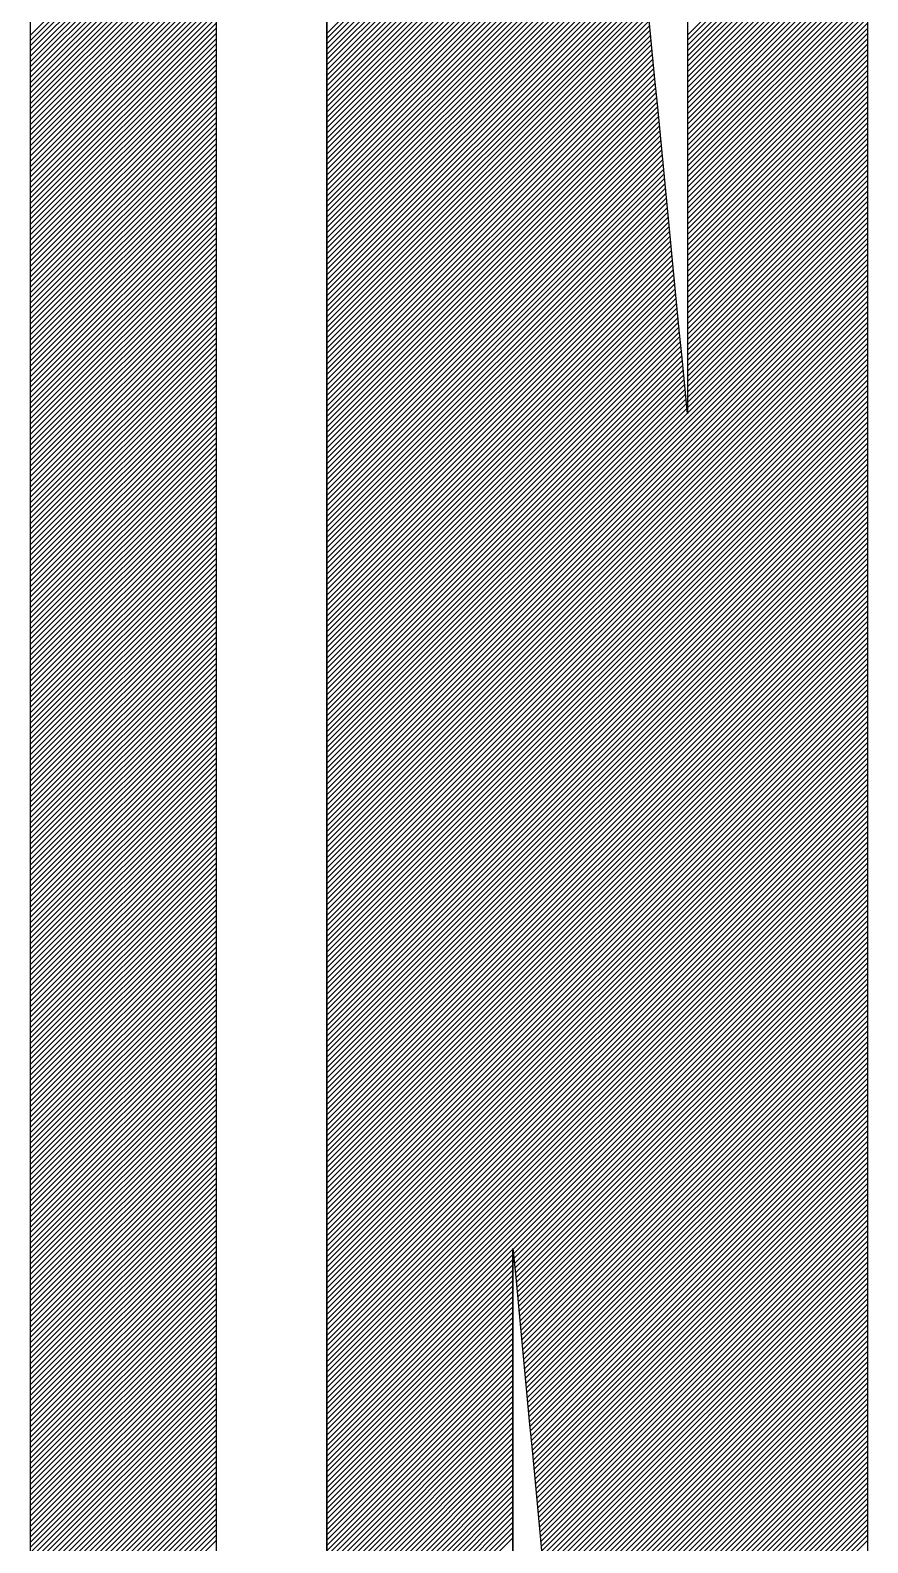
# Model space of a CAD drawing. Header units: inches. Extents: x 985 to 11353, y 526 to 2181.
# Drawn here: x 5990.74 to 5994.97, y 1164.18 to 1171.81 of the extents above; entities that cross this region are included whole.
import ezdxf

# ---------------------------------------------------------------- set-up
doc = ezdxf.new("R2010")
doc.units = ezdxf.units.IN
doc.header["$MEASUREMENT"] = 0
doc.layers.add('CABLE ROUTE FOR TOTAL PLANE-EMBED 2_DWG$0$SILICAGEL BORDER', color=7, linetype='Continuous')
doc.layers.add('ONDOCS', color=7, linetype='Continuous', lineweight=0)

# ---------------------------------------------------------------- blocks, each defined once
blk = doc.blocks.new('240A1')
at = {"layer": 'ONDOCS', "color": 7, "linetype": 'Continuous', "lineweight": -3, "ltscale": 100}
for p, q in [((1046099.8323, 286301.9917), (1046100.6269, 286302.7864)), ((1046099.8323, 286301.9776), (1046100.6281, 286302.7735)), ((1046099.8323, 286301.9635), (1046100.6294, 286302.7606)), ((1046099.8323, 286301.9493), (1046100.6306, 286302.7477)), ((1046099.8323, 286301.9352), (1046100.6319, 286302.7348)), ((1046099.8323, 286301.921), (1046100.6331, 286302.7219)), ((1046099.8323, 286301.9069), (1046100.6344, 286302.709)), ((1046099.8323, 286301.8927), (1046100.6356, 286302.6961)), ((1046099.8323, 286301.8786), (1046100.6369, 286302.6832)), ((1046099.8323, 286301.8645), (1046100.6381, 286302.6703)), ((1046099.8323, 286301.8503), (1046100.6394, 286302.6574)), ((1046099.8323, 286301.8362), (1046100.6406, 286302.6446)), ((1046099.8323, 286301.822), (1046100.6419, 286302.6317)), ((1046099.8323, 286301.8079), (1046100.6431, 286302.6188)), ((1046099.8323, 286301.7938), (1046100.6444, 286302.6059)), ((1046099.8323, 286301.7796), (1046100.6456, 286302.593)), ((1046099.8323, 286301.7655), (1046100.6469, 286302.5801)), ((1046099.8323, 286301.7513), (1046100.6481, 286302.5672)), ((1046099.8323, 286301.7372), (1046100.6494, 286302.5543)), ((1046099.8323, 286301.723), (1046100.6506, 286302.5414)), ((1046099.8323, 286301.7089), (1046100.6519, 286302.5285)), ((1046099.8323, 286301.6948), (1046100.6531, 286302.5156)), ((1046099.8323, 286301.6806), (1046100.6544, 286302.5028)), ((1046099.0334, 286301.986), (1046099.5346, 286302.4872)), ((1046099.0334, 286301.9718), (1046099.5346, 286302.4731)), ((1046099.0334, 286301.9577), (1046099.5346, 286302.459)), ((1046099.8323, 286301.6665), (1046100.6556, 286302.4899)), ((1046099.8323, 286301.6523), (1046100.6569, 286302.477)), ((1046099.8323, 286301.6382), (1046100.6582, 286302.4641)), ((1046099.8323, 286301.624), (1046100.6594, 286302.4512)), ((1046100.8034, 286301.9871), (1046101.289, 286302.4727)), ((1046100.8034, 286301.973), (1046101.289, 286302.4586)), ((1046099.0334, 286301.9436), (1046099.5346, 286302.4448)), ((1046099.0334, 286301.9294), (1046099.5346, 286302.4307)), ((1046099.0334, 286301.9153), (1046099.5346, 286302.4165)), ((1046099.8323, 286301.6099), (1046100.6607, 286302.4383)), ((1046099.8323, 286301.5958), (1046100.6619, 286302.4254)), ((1046099.8323, 286301.5816), (1046100.6632, 286302.4125)), ((1046100.8034, 286301.9588), (1046101.289, 286302.4444)), ((1046100.8034, 286301.9447), (1046101.289, 286302.4303)), ((1046100.8034, 286301.9306), (1046101.289, 286302.4162)), ((1046099.0334, 286301.9011), (1046099.5346, 286302.4024)), ((1046099.0334, 286301.887), (1046099.5346, 286302.3882)), ((1046099.0334, 286301.8728), (1046099.5346, 286302.3741)), ((1046099.8323, 286301.5675), (1046100.6644, 286302.3996)), ((1046099.8323, 286301.5533), (1046100.6657, 286302.3867)), ((1046099.8323, 286301.5392), (1046100.6669, 286302.3739)), ((1046100.8034, 286301.9164), (1046101.289, 286302.402)), ((1046100.8034, 286301.9023), (1046101.289, 286302.3879)), ((1046100.8034, 286301.8881), (1046101.289, 286302.3737)), ((1046099.0334, 286301.8587), (1046099.5346, 286302.36)), ((1046099.0334, 286301.8446), (1046099.5346, 286302.3458)), ((1046099.0334, 286301.8304), (1046099.5346, 286302.3317)), ((1046099.8323, 286301.5251), (1046100.6682, 286302.361)), ((1046099.8323, 286301.5109), (1046100.6694, 286302.3481)), ((1046099.8323, 286301.4968), (1046100.6707, 286302.3352)), ((1046100.8034, 286301.874), (1046101.289, 286302.3596)), ((1046100.8034, 286301.8598), (1046101.289, 286302.3454)), ((1046100.8034, 286301.8457), (1046101.289, 286302.3313)), ((1046099.0334, 286301.8163), (1046099.5346, 286302.3175)), ((1046099.0334, 286301.8021), (1046099.5346, 286302.3034)), ((1046099.0334, 286301.788), (1046099.5346, 286302.2892)), ((1046099.8323, 286301.4826), (1046100.6719, 286302.3223)), ((1046099.8323, 286301.4685), (1046100.6732, 286302.3094)), ((1046099.8323, 286301.4543), (1046100.6744, 286302.2965)), ((1046100.8034, 286301.8316), (1046101.289, 286302.3172)), ((1046100.8034, 286301.8174), (1046101.289, 286302.303)), ((1046100.8034, 286301.8033), (1046101.289, 286302.2889)), ((1046099.0334, 286301.7738), (1046099.5346, 286302.2751)), ((1046099.0334, 286301.7597), (1046099.5346, 286302.261)), ((1046099.0334, 286301.7456), (1046099.5346, 286302.2468)), ((1046099.8323, 286301.4402), (1046100.6757, 286302.2836)), ((1046099.8323, 286301.4261), (1046100.6769, 286302.2707)), ((1046099.8323, 286301.4119), (1046100.6782, 286302.2578)), ((1046100.8034, 286301.7891), (1046101.289, 286302.2747)), ((1046100.8034, 286301.775), (1046101.289, 286302.2606)), ((1046100.8034, 286301.7609), (1046101.289, 286302.2464)), ((1046099.0334, 286301.7314), (1046099.5346, 286302.2327)), ((1046099.0334, 286301.7173), (1046099.5346, 286302.2185)), ((1046099.8323, 286301.3978), (1046100.6794, 286302.2449)), ((1046099.8323, 286301.3836), (1046100.6807, 286302.2321)), ((1046099.8323, 286301.3695), (1046100.6819, 286302.2192)), ((1046099.8323, 286301.3553), (1046100.6832, 286302.2063)), ((1046100.8034, 286301.7467), (1046101.289, 286302.2323)), ((1046100.8034, 286301.7326), (1046101.289, 286302.2182)), ((1046099.0334, 286301.7031), (1046099.5346, 286302.2044)), ((1046099.0334, 286301.689), (1046099.5346, 286302.1903)), ((1046099.0334, 286301.6749), (1046099.5346, 286302.1761)), ((1046099.8323, 286301.3412), (1046100.6844, 286302.1934)), ((1046099.8323, 286301.3271), (1046100.6857, 286302.1805)), ((1046099.8323, 286301.3129), (1046100.6869, 286302.1676)), ((1046100.8034, 286301.7184), (1046101.289, 286302.204)), ((1046100.8034, 286301.7043), (1046101.289, 286302.1899)), ((1046100.8034, 286301.6901), (1046101.289, 286302.1757)), ((1046099.0334, 286301.6607), (1046099.5346, 286302.162)), ((1046099.0334, 286301.6466), (1046099.5346, 286302.1478)), ((1046099.0334, 286301.6324), (1046099.5346, 286302.1337)), ((1046099.8323, 286301.2988), (1046100.6882, 286302.1547)), ((1046099.8323, 286301.2846), (1046100.6894, 286302.1418)), ((1046099.8323, 286301.2705), (1046100.6907, 286302.1289)), ((1046100.8034, 286301.676), (1046101.289, 286302.1616)), ((1046100.8034, 286301.6619), (1046101.289, 286302.1475)), ((1046100.8034, 286301.6477), (1046101.289, 286302.1333)), ((1046099.0334, 286301.6183), (1046099.5346, 286302.1195)), ((1046099.0334, 286301.6041), (1046099.5346, 286302.1054)), ((1046099.0334, 286301.59), (1046099.5346, 286302.0913)), ((1046099.8323, 286301.2564), (1046100.6919, 286302.116)), ((1046099.8323, 286301.2422), (1046100.6932, 286302.1031)), ((1046099.8323, 286301.2281), (1046100.6944, 286302.0903)), ((1046100.8034, 286301.6336), (1046101.289, 286302.1192)), ((1046100.8034, 286301.6194), (1046101.289, 286302.105)), ((1046100.8034, 286301.6053), (1046101.289, 286302.0909)), ((1046099.0334, 286301.5759), (1046099.5346, 286302.0771)), ((1046099.0334, 286301.5617), (1046099.5346, 286302.063)), ((1046099.0334, 286301.5476), (1046099.5346, 286302.0488)), ((1046099.8323, 286301.2139), (1046100.6957, 286302.0774)), ((1046099.8323, 286301.1998), (1046100.6969, 286302.0645)), ((1046099.8323, 286301.1856), (1046100.6982, 286302.0516)), ((1046100.8034, 286301.5911), (1046101.289, 286302.0767)), ((1046100.8034, 286301.577), (1046101.289, 286302.0626)), ((1046100.8034, 286301.5629), (1046101.289, 286302.0485)), ((1046099.0334, 286301.5334), (1046099.5346, 286302.0347)), ((1046099.0334, 286301.5193), (1046099.5346, 286302.0205)), ((1046099.0334, 286301.5051), (1046099.5346, 286302.0064)), ((1046099.8323, 286301.1715), (1046100.6994, 286302.0387)), ((1046099.8323, 286301.1574), (1046100.7007, 286302.0258)), ((1046099.8323, 286301.1432), (1046100.7019, 286302.0129)), ((1046100.8034, 286301.5487), (1046101.289, 286302.0343)), ((1046100.8034, 286301.5346), (1046101.289, 286302.0202)), ((1046100.8034, 286301.5204), (1046101.289, 286302.006)), ((1046099.0334, 286301.491), (1046099.5346, 286301.9923)), ((1046099.0334, 286301.4769), (1046099.5346, 286301.9781)), ((1046099.0334, 286301.4627), (1046099.5346, 286301.964)), ((1046099.8323, 286301.1291), (1046100.7032, 286302)), ((1046099.8323, 286301.1149), (1046100.7045, 286301.9871)), ((1046099.8323, 286301.1008), (1046100.7057, 286301.9742)), ((1046099.8323, 286301.0866), (1046100.707, 286301.9613)), ((1046100.8034, 286301.5063), (1046101.289, 286301.9919)), ((1046100.8034, 286301.4922), (1046101.289, 286301.9777)), ((1046100.8034, 286301.478), (1046101.289, 286301.9636)), ((1046099.0334, 286301.4486), (1046099.5346, 286301.9498)), ((1046099.0334, 286301.4344), (1046099.5346, 286301.9357)), ((1046099.0334, 286301.4203), (1046099.5346, 286301.9216)), ((1046099.8323, 286301.0725), (1046100.7082, 286301.9485)), ((1046099.8323, 286301.0584), (1046100.7095, 286301.9356)), ((1046099.8323, 286301.0442), (1046100.7107, 286301.9227)), ((1046100.8034, 286301.4639), (1046101.289, 286301.9495)), ((1046100.8034, 286301.4497), (1046101.289, 286301.9353)), ((1046100.8034, 286301.4356), (1046101.289, 286301.9212)), ((1046099.0334, 286301.4062), (1046099.5346, 286301.9074)), ((1046099.0334, 286301.392), (1046099.5346, 286301.8933)), ((1046099.8323, 286301.0301), (1046100.712, 286301.9098)), ((1046099.8323, 286301.0159), (1046100.7132, 286301.8969)), ((1046099.8323, 286301.0018), (1046100.7145, 286301.884)), ((1046100.8034, 286301.4214), (1046101.289, 286301.907)), ((1046100.8034, 286301.4073), (1046101.289, 286301.8929)), ((1046099.0334, 286301.3779), (1046099.5346, 286301.8791)), ((1046099.0334, 286301.3637), (1046099.5346, 286301.865)), ((1046099.0334, 286301.3496), (1046099.5346, 286301.8508)), ((1046099.8323, 286300.9877), (1046100.7157, 286301.8711)), ((1046099.8323, 286300.9735), (1046100.717, 286301.8582)), ((1046099.8323, 286300.9594), (1046100.7182, 286301.8453)), ((1046100.8034, 286301.3932), (1046101.289, 286301.8788)), ((1046100.8034, 286301.379), (1046101.289, 286301.8646)), ((1046100.8034, 286301.3649), (1046101.289, 286301.8505)), ((1046099.0334, 286301.3354), (1046099.5346, 286301.8367)), ((1046099.0334, 286301.3213), (1046099.5346, 286301.8226)), ((1046099.0334, 286301.3072), (1046099.5346, 286301.8084)), ((1046099.8323, 286300.9452), (1046100.7195, 286301.8324)), ((1046099.8323, 286300.9311), (1046100.7207, 286301.8195)), ((1046099.8323, 286300.9169), (1046100.722, 286301.8067)), ((1046100.8034, 286301.3507), (1046101.289, 286301.8363)), ((1046100.8034, 286301.3366), (1046101.289, 286301.8222)), ((1046100.8034, 286301.3224), (1046101.289, 286301.808)), ((1046099.0334, 286301.293), (1046099.5346, 286301.7943)), ((1046099.0334, 286301.2789), (1046099.5346, 286301.7801)), ((1046099.0334, 286301.2647), (1046099.5346, 286301.766)), ((1046099.8323, 286300.9028), (1046100.7232, 286301.7938)), ((1046099.8323, 286300.8887), (1046100.7245, 286301.7809)), ((1046099.8323, 286300.8745), (1046100.7257, 286301.768)), ((1046100.8034, 286301.3083), (1046101.289, 286301.7939)), ((1046100.8034, 286301.2942), (1046101.289, 286301.7798)), ((1046100.8034, 286301.28), (1046101.289, 286301.7656)), ((1046099.0334, 286301.2506), (1046099.5346, 286301.7518)), ((1046099.0334, 286301.2364), (1046099.5346, 286301.7377)), ((1046099.0334, 286301.2223), (1046099.5346, 286301.7236)), ((1046099.8323, 286300.8604), (1046100.727, 286301.7551)), ((1046099.8323, 286300.8462), (1046100.7282, 286301.7422)), ((1046099.8323, 286300.8321), (1046100.7295, 286301.7293)), ((1046100.8034, 286301.2659), (1046101.289, 286301.7515)), ((1046100.8034, 286301.2517), (1046101.289, 286301.7373)), ((1046100.8034, 286301.2376), (1046101.289, 286301.7232)), ((1046099.0334, 286301.2082), (1046099.5346, 286301.7094)), ((1046099.0334, 286301.194), (1046099.5346, 286301.6953)), ((1046099.0334, 286301.1799), (1046099.5346, 286301.6811)), ((1046099.8323, 286300.8179), (1046100.7307, 286301.7164)), ((1046099.8323, 286300.8038), (1046100.732, 286301.7035)), ((1046099.8323, 286300.7897), (1046100.7332, 286301.6906)), ((1046099.8323, 286300.7755), (1046100.7345, 286301.6777)), ((1046100.8034, 286301.2235), (1046101.289, 286301.709)), ((1046100.8034, 286301.2093), (1046101.289, 286301.6949)), ((1046100.8034, 286301.1952), (1046101.289, 286301.6808)), ((1046099.0334, 286301.1657), (1046099.5346, 286301.667)), ((1046099.0334, 286301.1516), (1046099.5346, 286301.6529)), ((1046099.0334, 286301.1375), (1046099.5346, 286301.6387)), ((1046099.8323, 286300.7614), (1046100.7357, 286301.6649)), ((1046099.8323, 286300.7472), (1046100.737, 286301.652)), ((1046099.8323, 286300.7331), (1046100.7382, 286301.6391)), ((1046100.8034, 286301.181), (1046101.289, 286301.6666)), ((1046100.8034, 286301.1669), (1046101.289, 286301.6525)), ((1046100.8034, 286301.1527), (1046101.289, 286301.6383)), ((1046099.0334, 286301.1233), (1046099.5346, 286301.6246)), ((1046099.0334, 286301.1092), (1046099.5346, 286301.6104)), ((1046099.0334, 286301.095), (1046099.5346, 286301.5963)), ((1046099.8323, 286300.719), (1046100.7395, 286301.6262)), ((1046099.8323, 286300.7048), (1046100.7407, 286301.6133)), ((1046099.8323, 286300.6907), (1046100.742, 286301.6004)), ((1046100.8034, 286301.1386), (1046101.289, 286301.6242)), ((1046100.8034, 286301.1245), (1046101.289, 286301.6101)), ((1046100.8034, 286301.1103), (1046101.289, 286301.5959)), ((1046099.0334, 286301.0809), (1046099.5346, 286301.5821)), ((1046099.0334, 286301.0667), (1046099.5346, 286301.568)), ((1046099.0334, 286301.0526), (1046099.5346, 286301.5539)), ((1046099.8323, 286300.6765), (1046100.7432, 286301.5875)), ((1046099.8323, 286300.6624), (1046100.7445, 286301.5746)), ((1046099.8323, 286300.6482), (1046100.7457, 286301.5617)), ((1046100.8034, 286301.0962), (1046101.289, 286301.5818)), ((1046100.8034, 286301.082), (1046101.289, 286301.5676)), ((1046099.0334, 286301.0385), (1046099.5346, 286301.5397)), ((1046099.0334, 286301.0243), (1046099.5346, 286301.5256)), ((1046099.8323, 286300.6341), (1046100.747, 286301.5488)), ((1046099.8323, 286300.62), (1046100.7482, 286301.5359)), ((1046099.8323, 286300.6058), (1046100.7495, 286301.5231)), ((1046100.8034, 286301.0679), (1046101.289, 286301.5535)), ((1046100.8034, 286301.0537), (1046101.289, 286301.5393)), ((1046100.8034, 286301.0396), (1046101.289, 286301.5252)), ((1046099.0334, 286301.0102), (1046099.5346, 286301.5114)), ((1046099.0334, 286300.996), (1046099.5346, 286301.4973)), ((1046099.0334, 286300.9819), (1046099.5346, 286301.4831)), ((1046099.8323, 286300.5917), (1046100.7508, 286301.5102)), ((1046099.8323, 286300.5775), (1046100.752, 286301.4973)), ((1046099.8323, 286300.5634), (1046100.7533, 286301.4844)), ((1046100.8034, 286301.0255), (1046101.289, 286301.5111)), ((1046100.8034, 286301.0113), (1046101.289, 286301.4969)), ((1046100.8034, 286300.9972), (1046101.289, 286301.4828)), ((1046099.0334, 286300.9677), (1046099.5346, 286301.469)), ((1046099.0334, 286300.9536), (1046099.5346, 286301.4549)), ((1046099.0334, 286300.9395), (1046099.5346, 286301.4407)), ((1046099.8323, 286300.5492), (1046100.7545, 286301.4715)), ((1046099.8323, 286300.5351), (1046100.7558, 286301.4586)), ((1046099.8323, 286300.521), (1046100.757, 286301.4457)), ((1046099.8323, 286299.9836), (1046101.289, 286301.4403)), ((1046099.8323, 286300.5068), (1046100.7583, 286301.4328)), ((1046100.8034, 286300.983), (1046101.289, 286301.4686)), ((1046100.8034, 286300.9689), (1046101.289, 286301.4545)), ((1046099.0334, 286300.9253), (1046099.5346, 286301.4266)), ((1046099.0334, 286300.9112), (1046099.5346, 286301.4124)), ((1046099.0334, 286300.897), (1046099.5346, 286301.3983)), ((1046099.8323, 286299.9694), (1046101.289, 286301.4262)), ((1046099.8323, 286300.4927), (1046100.7595, 286301.4199)), ((1046099.8323, 286299.9553), (1046101.289, 286301.4121)), ((1046099.8323, 286300.4785), (1046100.7608, 286301.407)), ((1046099.8323, 286299.9411), (1046101.289, 286301.3979)), ((1046099.8323, 286300.4644), (1046100.762, 286301.3942)), ((1046099.0334, 286300.8829), (1046099.5346, 286301.3842)), ((1046099.0334, 286300.8688), (1046099.5346, 286301.37)), ((1046099.0334, 286300.8546), (1046099.5346, 286301.3559)), ((1046099.8323, 286299.927), (1046101.289, 286301.3838)), ((1046099.8323, 286300.4502), (1046100.7633, 286301.3813)), ((1046099.8323, 286299.9128), (1046101.289, 286301.3696)), ((1046099.8323, 286300.4361), (1046100.7645, 286301.3684)), ((1046099.8323, 286300.422), (1046100.7658, 286301.3555)), ((1046099.8323, 286299.8987), (1046101.289, 286301.3555)), ((1046099.0334, 286300.8405), (1046099.5346, 286301.3417)), ((1046099.0334, 286300.8263), (1046099.5346, 286301.3276)), ((1046099.0334, 286300.8122), (1046099.5346, 286301.3134)), ((1046099.8323, 286300.4078), (1046100.767, 286301.3426)), ((1046099.8323, 286299.8846), (1046101.289, 286301.3413)), ((1046099.8323, 286300.3937), (1046100.7683, 286301.3297)), ((1046099.8323, 286299.8704), (1046101.289, 286301.3272)), ((1046099.8323, 286300.3795), (1046100.7695, 286301.3168)), ((1046099.8323, 286299.8563), (1046101.289, 286301.3131)), ((1046099.0334, 286300.798), (1046099.5346, 286301.2993)), ((1046099.0334, 286300.7839), (1046099.5346, 286301.2852)), ((1046099.0334, 286300.7698), (1046099.5346, 286301.271)), ((1046099.8323, 286300.3654), (1046100.7708, 286301.3039)), ((1046099.8323, 286299.8421), (1046101.289, 286301.2989)), ((1046099.8323, 286300.3513), (1046100.772, 286301.291)), ((1046099.8323, 286299.828), (1046101.289, 286301.2848)), ((1046099.8323, 286300.3371), (1046100.7733, 286301.2781)), ((1046099.8323, 286299.8139), (1046101.289, 286301.2706)), ((1046099.0334, 286300.7556), (1046099.5346, 286301.2569)), ((1046099.0334, 286300.7415), (1046099.5346, 286301.2427)), ((1046099.0334, 286300.7273), (1046099.5346, 286301.2286)), ((1046099.8323, 286300.323), (1046100.7745, 286301.2652)), ((1046099.8323, 286299.7997), (1046101.289, 286301.2565)), ((1046099.8323, 286300.3088), (1046100.7758, 286301.2524)), ((1046099.8323, 286299.7856), (1046101.289, 286301.2424)), ((1046099.8323, 286300.2947), (1046100.777, 286301.2395)), ((1046099.8323, 286299.7714), (1046101.289, 286301.2282)), ((1046099.0334, 286300.7132), (1046099.5346, 286301.2144)), ((1046099.0334, 286300.699), (1046099.5346, 286301.2003)), ((1046099.8323, 286300.2805), (1046100.7783, 286301.2266)), ((1046099.8323, 286299.7573), (1046101.289, 286301.2141)), ((1046099.8323, 286300.2664), (1046100.7795, 286301.2137)), ((1046099.8323, 286300.2523), (1046100.7808, 286301.2008)), ((1046099.8323, 286299.7431), (1046101.289, 286301.1999)), ((1046099.8323, 286300.2381), (1046100.782, 286301.1879)), ((1046099.0334, 286300.6849), (1046099.5346, 286301.1862)), ((1046099.0334, 286300.6708), (1046099.5346, 286301.172)), ((1046099.0334, 286300.6566), (1046099.5346, 286301.1579)), ((1046099.8323, 286299.729), (1046101.289, 286301.1858)), ((1046099.8323, 286300.224), (1046100.7833, 286301.175)), ((1046099.8323, 286299.7149), (1046101.289, 286301.1716)), ((1046099.8323, 286300.2098), (1046100.7845, 286301.1621)), ((1046099.8323, 286299.7007), (1046101.289, 286301.1575)), ((1046099.8323, 286300.1957), (1046100.7858, 286301.1492)), ((1046099.0334, 286300.6425), (1046099.5346, 286301.1437)), ((1046099.0334, 286300.6283), (1046099.5346, 286301.1296)), ((1046099.0334, 286300.6142), (1046099.5346, 286301.1155)), ((1046099.8323, 286299.6866), (1046101.289, 286301.1434)), ((1046099.8323, 286300.1815), (1046100.787, 286301.1363)), ((1046099.8323, 286299.6724), (1046101.289, 286301.1292)), ((1046099.8323, 286300.1674), (1046100.7883, 286301.1234)), ((1046099.8323, 286299.6583), (1046101.289, 286301.1151)), ((1046099.8323, 286300.1533), (1046100.7895, 286301.1106)), ((1046099.0334, 286300.6001), (1046099.5346, 286301.1013)), ((1046099.0334, 286300.5859), (1046099.5346, 286301.0872)), ((1046099.0334, 286300.5718), (1046099.5346, 286301.073)), ((1046099.8323, 286299.6441), (1046101.289, 286301.1009)), ((1046099.8323, 286300.1391), (1046100.7908, 286301.0977)), ((1046099.8323, 286299.63), (1046101.289, 286301.0868)), ((1046099.8323, 286300.125), (1046100.792, 286301.0848)), ((1046099.8323, 286299.6159), (1046101.289, 286301.0726)), ((1046099.8323, 286300.1108), (1046100.7933, 286301.0719)), ((1046099.0334, 286300.5576), (1046099.5346, 286301.0589)), ((1046099.0334, 286300.5435), (1046099.5346, 286301.0447)), ((1046099.0334, 286300.5293), (1046099.5346, 286301.0306)), ((1046099.8323, 286300.0967), (1046100.7945, 286301.059)), ((1046099.8323, 286299.6017), (1046101.289, 286301.0585)), ((1046099.8323, 286300.0826), (1046100.7958, 286301.0461)), ((1046099.8323, 286299.5876), (1046101.289, 286301.0444)), ((1046099.8323, 286300.0684), (1046100.7971, 286301.0332)), ((1046099.8323, 286299.5734), (1046101.289, 286301.0302)), ((1046099.0334, 286300.5152), (1046099.5346, 286301.0165)), ((1046099.0334, 286300.5011), (1046099.5346, 286301.0023)), ((1046099.0334, 286300.4869), (1046099.5346, 286300.9882)), ((1046099.8323, 286300.0543), (1046100.7983, 286301.0203)), ((1046099.8323, 286299.5593), (1046101.289, 286301.0161)), ((1046099.8323, 286300.0401), (1046100.7996, 286301.0074)), ((1046099.8323, 286299.5452), (1046101.289, 286301.0019)), ((1046099.8323, 286300.026), (1046100.8008, 286300.9945)), ((1046099.8323, 286299.531), (1046101.289, 286300.9878)), ((1046099.0334, 286300.4728), (1046099.5346, 286300.974)), ((1046099.0334, 286300.4586), (1046099.5346, 286300.9599)), ((1046099.0334, 286300.4445), (1046099.5346, 286300.9457)), ((1046099.8323, 286300.0118), (1046100.8021, 286300.9816)), ((1046099.8323, 286299.5169), (1046101.289, 286300.9737)), ((1046099.8323, 286299.9977), (1046100.8033, 286300.9688)), ((1046099.8323, 286299.5027), (1046101.289, 286300.9595)), ((1046099.8323, 286299.4886), (1046101.289, 286300.9454)), ((1046099.0334, 286300.4303), (1046099.5346, 286300.9316)), ((1046099.0334, 286300.4162), (1046099.5346, 286300.9175)), ((1046099.0334, 286300.4021), (1046099.5346, 286300.9033)), ((1046099.8323, 286299.4744), (1046101.289, 286300.9312)), ((1046099.8323, 286299.4603), (1046101.289, 286300.9171)), ((1046099.8323, 286299.4462), (1046101.289, 286300.9029)), ((1046099.0334, 286300.3879), (1046099.5346, 286300.8892)), ((1046099.0334, 286300.3738), (1046099.5346, 286300.875)), ((1046099.8323, 286299.432), (1046101.289, 286300.8888)), ((1046099.8323, 286299.4179), (1046101.289, 286300.8747)), ((1046099.0334, 286300.3596), (1046099.5346, 286300.8609)), ((1046099.0334, 286300.3455), (1046099.5346, 286300.8468)), ((1046099.0334, 286300.3313), (1046099.5346, 286300.8326)), ((1046099.8323, 286299.4037), (1046101.289, 286300.8605)), ((1046099.8323, 286299.3896), (1046101.289, 286300.8464)), ((1046099.8323, 286299.3754), (1046101.289, 286300.8322)), ((1046099.0334, 286300.3172), (1046099.5346, 286300.8185)), ((1046099.0334, 286300.3031), (1046099.5346, 286300.8043)), ((1046099.0334, 286300.2889), (1046099.5346, 286300.7902)), ((1046099.8323, 286299.3613), (1046101.289, 286300.8181)), ((1046099.8323, 286299.3472), (1046101.289, 286300.8039)), ((1046099.8323, 286299.333), (1046101.289, 286300.7898)), ((1046099.0334, 286300.2748), (1046099.5346, 286300.776)), ((1046099.0334, 286300.2606), (1046099.5346, 286300.7619)), ((1046099.0334, 286300.2465), (1046099.5346, 286300.7478)), ((1046099.8323, 286299.3189), (1046101.289, 286300.7757)), ((1046099.8323, 286299.3047), (1046101.289, 286300.7615)), ((1046099.8323, 286299.2906), (1046101.289, 286300.7474)), ((1046099.0334, 286300.2324), (1046099.5346, 286300.7336)), ((1046099.0334, 286300.2182), (1046099.5346, 286300.7195)), ((1046099.0334, 286300.2041), (1046099.5346, 286300.7053)), ((1046099.8323, 286299.2765), (1046101.289, 286300.7332)), ((1046099.8323, 286299.2623), (1046101.289, 286300.7191)), ((1046099.8323, 286299.2482), (1046101.289, 286300.705)), ((1046099.0334, 286300.1899), (1046099.5346, 286300.6912)), ((1046099.0334, 286300.1758), (1046099.5346, 286300.677)), ((1046099.0334, 286300.1616), (1046099.5346, 286300.6629)), ((1046099.8323, 286299.234), (1046101.289, 286300.6908)), ((1046099.8323, 286299.2199), (1046101.289, 286300.6767)), ((1046099.8323, 286299.2057), (1046101.289, 286300.6625)), ((1046099.0334, 286300.1475), (1046099.5346, 286300.6488)), ((1046099.0334, 286300.1334), (1046099.5346, 286300.6346)), ((1046099.0334, 286300.1192), (1046099.5346, 286300.6205)), ((1046099.8323, 286299.1916), (1046101.289, 286300.6484)), ((1046099.8323, 286299.1775), (1046101.289, 286300.6342)), ((1046099.8323, 286299.1633), (1046101.289, 286300.6201)), ((1046099.0334, 286300.1051), (1046099.5346, 286300.6063)), ((1046099.0334, 286300.0909), (1046099.5346, 286300.5922)), ((1046099.0334, 286300.0768), (1046099.5346, 286300.5781)), ((1046099.8323, 286299.1492), (1046101.289, 286300.606)), ((1046099.8323, 286299.135), (1046101.289, 286300.5918)), ((1046099.8323, 286299.1209), (1046101.289, 286300.5777)), ((1046099.0334, 286300.0626), (1046099.5346, 286300.5639)), ((1046099.0334, 286300.0485), (1046099.5346, 286300.5498)), ((1046099.0334, 286300.0344), (1046099.5346, 286300.5356)), ((1046099.8323, 286299.1067), (1046101.289, 286300.5635)), ((1046099.8323, 286299.0926), (1046101.289, 286300.5494)), ((1046099.0334, 286300.0202), (1046099.5346, 286300.5215)), ((1046099.0334, 286300.0061), (1046099.5346, 286300.5073)), ((1046099.8323, 286299.0785), (1046101.289, 286300.5352)), ((1046099.8323, 286299.0643), (1046101.289, 286300.5211)), ((1046099.8323, 286299.0502), (1046101.289, 286300.507)), ((1046099.0334, 286299.9919), (1046099.5346, 286300.4932)), ((1046099.0334, 286299.9778), (1046099.5346, 286300.4791)), ((1046099.0334, 286299.9637), (1046099.5346, 286300.4649)), ((1046099.8323, 286299.036), (1046101.289, 286300.4928)), ((1046099.8323, 286299.0219), (1046101.289, 286300.4787)), ((1046099.8323, 286299.0078), (1046101.289, 286300.4645)), ((1046099.0334, 286299.9495), (1046099.5346, 286300.4508)), ((1046099.0334, 286299.9354), (1046099.5346, 286300.4366)), ((1046099.0334, 286299.9212), (1046099.5346, 286300.4225)), ((1046099.8323, 286298.9936), (1046101.289, 286300.4504)), ((1046099.8323, 286298.9795), (1046101.289, 286300.4363)), ((1046099.8323, 286298.9653), (1046101.289, 286300.4221)), ((1046099.0334, 286299.9071), (1046099.5346, 286300.4083)), ((1046099.0334, 286299.8929), (1046099.5346, 286300.3942)), ((1046099.0334, 286299.8788), (1046099.5346, 286300.3801)), ((1046099.8323, 286298.9512), (1046101.289, 286300.408)), ((1046099.8323, 286298.937), (1046101.289, 286300.3938)), ((1046099.8323, 286298.9229), (1046101.289, 286300.3797)), ((1046099.0334, 286299.8647), (1046099.5346, 286300.3659)), ((1046099.0334, 286299.8505), (1046099.5346, 286300.3518)), ((1046099.0334, 286299.8364), (1046099.5346, 286300.3376)), ((1046099.8323, 286298.9088), (1046101.289, 286300.3655)), ((1046099.8323, 286298.8946), (1046101.289, 286300.3514)), ((1046099.8323, 286298.8805), (1046101.289, 286300.3373)), ((1046099.0334, 286299.8222), (1046099.5346, 286300.3235)), ((1046099.0334, 286299.8081), (1046099.5346, 286300.3094)), ((1046099.0334, 286299.7939), (1046099.5346, 286300.2952)), ((1046099.8323, 286298.8663), (1046101.289, 286300.3231)), ((1046099.8323, 286298.8522), (1046101.289, 286300.309)), ((1046099.8323, 286298.838), (1046101.289, 286300.2948)), ((1046099.0334, 286299.7798), (1046099.5346, 286300.2811)), ((1046099.0334, 286299.7657), (1046099.5346, 286300.2669)), ((1046099.0334, 286299.7515), (1046099.5346, 286300.2528)), ((1046099.8323, 286298.8239), (1046101.289, 286300.2807)), ((1046099.8323, 286298.8098), (1046101.289, 286300.2665)), ((1046099.8323, 286298.7956), (1046101.289, 286300.2524)), ((1046099.0334, 286299.7374), (1046099.5346, 286300.2386)), ((1046099.0334, 286299.7232), (1046099.5346, 286300.2245)), ((1046099.0334, 286299.7091), (1046099.5346, 286300.2104)), ((1046099.8323, 286298.7815), (1046101.289, 286300.2383)), ((1046099.8323, 286298.7673), (1046101.289, 286300.2241)), ((1046099.8323, 286298.7532), (1046101.289, 286300.21)), ((1046099.0334, 286299.695), (1046099.5346, 286300.1962)), ((1046099.0334, 286299.6808), (1046099.5346, 286300.1821)), ((1046099.8323, 286298.7391), (1046101.289, 286300.1958)), ((1046099.8323, 286298.7249), (1046101.289, 286300.1817)), ((1046099.0334, 286299.6667), (1046099.5346, 286300.1679)), ((1046099.0334, 286299.6525), (1046099.5346, 286300.1538)), ((1046099.0334, 286299.6384), (1046099.5346, 286300.1396)), ((1046099.8323, 286298.7108), (1046101.289, 286300.1676)), ((1046099.8323, 286298.6966), (1046101.289, 286300.1534)), ((1046099.8323, 286298.6825), (1046101.289, 286300.1393)), ((1046099.0334, 286299.6242), (1046099.5346, 286300.1255)), ((1046099.0334, 286299.6101), (1046099.5346, 286300.1114)), ((1046099.0334, 286299.596), (1046099.5346, 286300.0972)), ((1046099.8323, 286298.6683), (1046101.289, 286300.1251)), ((1046099.8323, 286298.6542), (1046101.289, 286300.111)), ((1046099.8323, 286298.6401), (1046101.289, 286300.0968)), ((1046099.0334, 286299.5818), (1046099.5346, 286300.0831)), ((1046099.0334, 286299.5677), (1046099.5346, 286300.0689)), ((1046099.0334, 286299.5535), (1046099.5346, 286300.0548)), ((1046099.8323, 286298.6259), (1046101.289, 286300.0827)), ((1046099.8323, 286298.6118), (1046101.289, 286300.0686)), ((1046099.8323, 286298.5976), (1046101.289, 286300.0544)), ((1046099.0334, 286299.5394), (1046099.5346, 286300.0406)), ((1046099.0334, 286299.5252), (1046099.5346, 286300.0265)), ((1046099.0334, 286299.5111), (1046099.5346, 286300.0124)), ((1046099.8323, 286298.5835), (1046101.289, 286300.0403)), ((1046099.8323, 286298.5693), (1046101.289, 286300.0261)), ((1046099.8323, 286298.5552), (1046101.289, 286300.012)), ((1046099.0334, 286299.497), (1046099.5346, 286299.9982)), ((1046099.0334, 286299.4828), (1046099.5346, 286299.9841)), ((1046099.0334, 286299.4687), (1046099.5346, 286299.9699)), ((1046099.8323, 286298.5411), (1046101.289, 286299.9978)), ((1046099.8323, 286298.5269), (1046101.289, 286299.9837)), ((1046099.8323, 286298.5128), (1046101.289, 286299.9696)), ((1046099.0334, 286299.4545), (1046099.5346, 286299.9558)), ((1046099.0334, 286299.4404), (1046099.5346, 286299.9417)), ((1046099.0334, 286299.4263), (1046099.5346, 286299.9275)), ((1046099.8323, 286298.4986), (1046101.289, 286299.9554)), ((1046099.8323, 286298.4845), (1046101.289, 286299.9413)), ((1046099.8323, 286298.4704), (1046101.289, 286299.9271)), ((1046099.0334, 286299.4121), (1046099.5346, 286299.9134)), ((1046099.0334, 286299.398), (1046099.5346, 286299.8992)), ((1046099.0334, 286299.3838), (1046099.5346, 286299.8851)), ((1046099.8323, 286298.4562), (1046101.289, 286299.913)), ((1046099.8323, 286298.4421), (1046101.289, 286299.8989)), ((1046099.8323, 286298.4279), (1046101.289, 286299.8847)), ((1046099.0334, 286299.3697), (1046099.5346, 286299.8709)), ((1046099.0334, 286299.3555), (1046099.5346, 286299.8568)), ((1046099.8323, 286298.4138), (1046101.289, 286299.8706)), ((1046099.8323, 286298.3996), (1046101.289, 286299.8564)), ((1046099.0334, 286299.3414), (1046099.5346, 286299.8427)), ((1046099.0334, 286299.3273), (1046099.5346, 286299.8285)), ((1046099.0334, 286299.3131), (1046099.5346, 286299.8144)), ((1046099.8323, 286298.3855), (1046101.289, 286299.8423)), ((1046099.8323, 286298.3714), (1046101.289, 286299.8281)), ((1046099.8323, 286298.3572), (1046101.289, 286299.814)), ((1046099.0334, 286299.299), (1046099.5346, 286299.8002)), ((1046099.0334, 286299.2848), (1046099.5346, 286299.7861)), ((1046099.0334, 286299.2707), (1046099.5346, 286299.7719)), ((1046099.8323, 286298.3431), (1046101.289, 286299.7999)), ((1046099.8323, 286298.3289), (1046101.289, 286299.7857)), ((1046099.8323, 286298.3148), (1046101.289, 286299.7716)), ((1046099.0334, 286299.2565), (1046099.5346, 286299.7578)), ((1046099.0334, 286299.2424), (1046099.5346, 286299.7437)), ((1046099.0334, 286299.2283), (1046099.5346, 286299.7295)), ((1046099.8323, 286298.3006), (1046101.289, 286299.7574)), ((1046099.8323, 286298.2865), (1046101.289, 286299.7433)), ((1046099.8323, 286298.2724), (1046101.289, 286299.7291)), ((1046099.0334, 286299.2141), (1046099.5346, 286299.7154)), ((1046099.0334, 286299.2), (1046099.5346, 286299.7012)), ((1046099.0334, 286299.1858), (1046099.5346, 286299.6871)), ((1046099.8323, 286298.2582), (1046101.289, 286299.715)), ((1046099.8323, 286298.2441), (1046101.289, 286299.7009)), ((1046099.8323, 286298.2299), (1046101.289, 286299.6867)), ((1046099.0334, 286299.1717), (1046099.5346, 286299.673)), ((1046099.0334, 286299.1576), (1046099.5346, 286299.6588)), ((1046099.0334, 286299.1434), (1046099.5346, 286299.6447)), ((1046100.3337, 286298.7172), (1046101.289, 286299.6726)), ((1046100.3349, 286298.7043), (1046101.289, 286299.6584)), ((1046100.3361, 286298.6914), (1046101.289, 286299.6443)), ((1046099.0334, 286299.1293), (1046099.5346, 286299.6305)), ((1046099.0334, 286299.1151), (1046099.5346, 286299.6164)), ((1046099.0334, 286299.101), (1046099.5346, 286299.6022)), ((1046100.3373, 286298.6784), (1046101.289, 286299.6302)), ((1046100.3386, 286298.6655), (1046101.289, 286299.616)), ((1046100.3398, 286298.6526), (1046101.289, 286299.6019)), ((1046099.0334, 286299.0868), (1046099.5346, 286299.5881)), ((1046099.0334, 286299.0727), (1046099.5346, 286299.574)), ((1046099.0334, 286299.0586), (1046099.5346, 286299.5598)), ((1046100.341, 286298.6397), (1046101.289, 286299.5877)), ((1046100.3422, 286298.6268), (1046101.289, 286299.5736)), ((1046100.3435, 286298.6139), (1046101.289, 286299.5594)), ((1046099.0334, 286299.0444), (1046099.5346, 286299.5457)), ((1046099.0334, 286299.0303), (1046099.5346, 286299.5315)), ((1046099.0334, 286299.0161), (1046099.5346, 286299.5174)), ((1046100.3447, 286298.6009), (1046101.289, 286299.5453)), ((1046100.3459, 286298.588), (1046101.289, 286299.5312)), ((1046100.3471, 286298.5751), (1046101.289, 286299.517)), ((1046099.0334, 286299.002), (1046099.5346, 286299.5032)), ((1046099.0334, 286298.9878), (1046099.5346, 286299.4891)), ((1046100.3484, 286298.5622), (1046101.289, 286299.5029)), ((1046100.3496, 286298.5493), (1046101.289, 286299.4887)), ((1046099.0334, 286298.9737), (1046099.5346, 286299.475)), ((1046099.0334, 286298.9596), (1046099.5346, 286299.4608)), ((1046099.0334, 286298.9454), (1046099.5346, 286299.4467)), ((1046100.3508, 286298.5364), (1046101.289, 286299.4746)), ((1046100.352, 286298.5234), (1046101.289, 286299.4604)), ((1046100.3533, 286298.5105), (1046101.289, 286299.4463)), ((1046099.0334, 286298.9313), (1046099.5346, 286299.4325)), ((1046099.0334, 286298.9171), (1046099.5346, 286299.4184)), ((1046099.0334, 286298.903), (1046099.5346, 286299.4043)), ((1046100.3545, 286298.4976), (1046101.289, 286299.4322)), ((1046100.3557, 286298.4847), (1046101.289, 286299.418)), ((1046100.3569, 286298.4718), (1046101.289, 286299.4039)), ((1046099.0334, 286298.8889), (1046099.5346, 286299.3901)), ((1046099.0334, 286298.8747), (1046099.5346, 286299.376)), ((1046099.0334, 286298.8606), (1046099.5346, 286299.3618)), ((1046100.3582, 286298.4588), (1046101.289, 286299.3897)), ((1046100.3594, 286298.4459), (1046101.289, 286299.3756)), ((1046100.3606, 286298.433), (1046101.289, 286299.3615)), ((1046099.0334, 286298.8464), (1046099.5346, 286299.3477)), ((1046099.0334, 286298.8323), (1046099.5346, 286299.3335)), ((1046099.0334, 286298.8181), (1046099.5346, 286299.3194)), ((1046100.3618, 286298.4201), (1046101.289, 286299.3473)), ((1046100.3631, 286298.4072), (1046101.289, 286299.3332)), ((1046100.3643, 286298.3943), (1046101.289, 286299.319)), ((1046099.0334, 286298.804), (1046099.5346, 286299.3053)), ((1046099.0334, 286298.7899), (1046099.5346, 286299.2911)), ((1046099.0334, 286298.7757), (1046099.5346, 286299.277)), ((1046100.3655, 286298.3813), (1046101.289, 286299.3049)), ((1046100.3667, 286298.3684), (1046101.289, 286299.2907)), ((1046100.368, 286298.3555), (1046101.289, 286299.2766)), ((1046099.0334, 286298.7616), (1046099.5346, 286299.2628)), ((1046099.0334, 286298.7474), (1046099.5346, 286299.2487)), ((1046099.0334, 286298.7333), (1046099.5346, 286299.2345)), ((1046100.3692, 286298.3426), (1046101.289, 286299.2625)), ((1046100.3704, 286298.3297), (1046101.289, 286299.2483)), ((1046100.3716, 286298.3168), (1046101.289, 286299.2342)), ((1046099.0334, 286298.7191), (1046099.5346, 286299.2204)), ((1046099.0334, 286298.705), (1046099.5346, 286299.2063)), ((1046099.0334, 286298.6909), (1046099.5346, 286299.1921)), ((1046100.3728, 286298.3038), (1046101.289, 286299.22)), ((1046100.3741, 286298.2909), (1046101.289, 286299.2059)), ((1046100.3753, 286298.278), (1046101.289, 286299.1917)), ((1046099.0334, 286298.6767), (1046099.5346, 286299.178)), ((1046099.0334, 286298.6626), (1046099.5346, 286299.1638)), ((1046100.3765, 286298.2651), (1046101.289, 286299.1776)), ((1046100.3777, 286298.2522), (1046101.289, 286299.1635)), ((1046099.0334, 286298.6484), (1046099.5346, 286299.1497)), ((1046099.0334, 286298.6343), (1046099.5346, 286299.1356)), ((1046099.0334, 286298.6202), (1046099.5346, 286299.1214)), ((1046100.379, 286298.2392), (1046101.289, 286299.1493)), ((1046100.3802, 286298.2263), (1046101.289, 286299.1352)), ((1046100.3814, 286298.2134), (1046101.289, 286299.121)), ((1046099.0334, 286298.606), (1046099.5346, 286299.1073)), ((1046099.0334, 286298.5919), (1046099.5346, 286299.0931)), ((1046099.0334, 286298.5777), (1046099.5346, 286299.079)), ((1046100.3826, 286298.2005), (1046101.289, 286299.1069)), ((1046100.3839, 286298.1876), (1046101.289, 286299.0928)), ((1046100.3851, 286298.1747), (1046101.289, 286299.0786)), ((1046099.0334, 286298.5636), (1046099.5346, 286299.0648)), ((1046099.0334, 286298.5494), (1046099.5346, 286299.0507)), ((1046099.0334, 286298.5353), (1046099.5346, 286299.0366)), ((1046100.3863, 286298.1617), (1046101.289, 286299.0645)), ((1046100.3875, 286298.1488), (1046101.289, 286299.0503)), ((1046100.3888, 286298.1359), (1046101.289, 286299.0362)), ((1046099.0334, 286298.5212), (1046099.5346, 286299.0224)), ((1046099.0334, 286298.507), (1046099.5346, 286299.0083)), ((1046099.0334, 286298.4929), (1046099.5346, 286298.9941)), ((1046100.39, 286298.123), (1046101.289, 286299.022)), ((1046100.3912, 286298.1101), (1046101.289, 286299.0079)), ((1046100.3924, 286298.0972), (1046101.289, 286298.9938)), ((1046099.0334, 286298.4787), (1046099.5346, 286298.98)), ((1046099.0334, 286298.4646), (1046099.5346, 286298.9658)), ((1046099.0334, 286298.4504), (1046099.5346, 286298.9517)), ((1046100.3937, 286298.0842), (1046101.289, 286298.9796)), ((1046100.3949, 286298.0713), (1046101.289, 286298.9655)), ((1046100.3961, 286298.0584), (1046101.289, 286298.9513)), ((1046099.0334, 286298.4363), (1046099.5346, 286298.9376)), ((1046099.0334, 286298.4222), (1046099.5346, 286298.9234)), ((1046099.0334, 286298.408), (1046099.5346, 286298.9093)), ((1046100.3973, 286298.0455), (1046101.289, 286298.9372)), ((1046100.3986, 286298.0326), (1046101.289, 286298.923)), ((1046100.3998, 286298.0197), (1046101.289, 286298.9089)), ((1046099.0334, 286298.3939), (1046099.5346, 286298.8951)), ((1046099.0334, 286298.3797), (1046099.5346, 286298.881)), ((1046099.0334, 286298.3656), (1046099.5346, 286298.8669)), ((1046100.401, 286298.0067), (1046101.289, 286298.8948)), ((1046100.4022, 286297.9938), (1046101.289, 286298.8806)), ((1046100.4035, 286297.9809), (1046101.289, 286298.8665)), ((1046099.0334, 286298.3515), (1046099.5346, 286298.8527)), ((1046099.0334, 286298.3373), (1046099.5346, 286298.8386)), ((1046099.0334, 286298.3232), (1046099.5346, 286298.8244)), ((1046100.4047, 286297.968), (1046101.289, 286298.8523)), ((1046100.4059, 286297.9551), (1046101.289, 286298.8382)), ((1046099.0334, 286298.309), (1046099.5346, 286298.8103)), ((1046099.0334, 286298.2949), (1046099.5346, 286298.7961)), ((1046100.4071, 286297.9421), (1046101.289, 286298.824)), ((1046100.4084, 286297.9292), (1046101.289, 286298.8099)), ((1046100.4096, 286297.9163), (1046101.289, 286298.7958)), ((1046099.0334, 286298.2807), (1046099.5346, 286298.782)), ((1046099.0334, 286298.2666), (1046099.5346, 286298.7679)), ((1046099.0334, 286298.2525), (1046099.5346, 286298.7537)), ((1046100.4108, 286297.9034), (1046101.289, 286298.7816)), ((1046100.412, 286297.8905), (1046101.289, 286298.7675)), ((1046100.4133, 286297.8776), (1046101.289, 286298.7533)), ((1046099.0334, 286298.2383), (1046099.5346, 286298.7396)), ((1046099.0334, 286298.2242), (1046099.5346, 286298.7254)), ((1046099.0334, 286298.21), (1046099.5346, 286298.7113)), ((1046099.8323, 286298.2158), (1046100.3335, 286298.7171)), ((1046099.8323, 286298.2016), (1046100.3335, 286298.7029)), ((1046100.4145, 286297.8646), (1046101.289, 286298.7392)), ((1046100.4157, 286297.8517), (1046101.289, 286298.7251)), ((1046100.4169, 286297.8388), (1046101.289, 286298.7109)), ((1046099.0334, 286298.1959), (1046099.5346, 286298.6971)), ((1046099.0334, 286298.1817), (1046099.5346, 286298.683)), ((1046099.0334, 286298.1676), (1046099.5346, 286298.6689)), ((1046099.8323, 286298.1875), (1046100.3335, 286298.6888)), ((1046099.8323, 286298.1734), (1046100.3335, 286298.6746)), ((1046100.4182, 286297.8259), (1046101.289, 286298.6968)), ((1046100.4194, 286297.813), (1046101.289, 286298.6826)), ((1046100.4206, 286297.8001), (1046101.289, 286298.6685)), ((1046099.0334, 286298.1535), (1046099.5346, 286298.6547)), ((1046099.0334, 286298.1393), (1046099.5346, 286298.6406)), ((1046099.0334, 286298.1252), (1046099.5346, 286298.6264)), ((1046099.8323, 286298.1592), (1046100.3335, 286298.6605)), ((1046099.8323, 286298.1451), (1046100.3335, 286298.6463)), ((1046099.8323, 286298.1309), (1046100.3335, 286298.6322)), ((1046100.4218, 286297.7871), (1046101.289, 286298.6543)), ((1046100.4231, 286297.7742), (1046101.289, 286298.6402)), ((1046100.4243, 286297.7613), (1046101.289, 286298.6261)), ((1046099.0334, 286298.111), (1046099.5346, 286298.6123)), ((1046099.0334, 286298.0969), (1046099.5346, 286298.5982)), ((1046099.0334, 286298.0828), (1046099.5346, 286298.584)), ((1046099.8323, 286298.1168), (1046100.3335, 286298.6181)), ((1046099.8323, 286298.1027), (1046100.3335, 286298.6039)), ((1046099.8323, 286298.0885), (1046100.3335, 286298.5898)), ((1046100.4255, 286297.7484), (1046101.289, 286298.6119)), ((1046100.4267, 286297.7355), (1046101.289, 286298.5978)), ((1046100.428, 286297.7225), (1046101.289, 286298.5836)), ((1046099.0334, 286298.0686), (1046099.5346, 286298.5699)), ((1046099.0334, 286298.0545), (1046099.5346, 286298.5557)), ((1046099.0334, 286298.0403), (1046099.5346, 286298.5416)), ((1046099.8323, 286298.0744), (1046100.3335, 286298.5756)), ((1046099.8323, 286298.0602), (1046100.3335, 286298.5615)), ((1046099.8323, 286298.0461), (1046100.3335, 286298.5473)), ((1046100.4292, 286297.7096), (1046101.289, 286298.5695)), ((1046100.4304, 286297.6967), (1046101.289, 286298.5553)), ((1046100.4316, 286297.6838), (1046101.289, 286298.5412)), ((1046099.0334, 286298.0262), (1046099.5346, 286298.5274)), ((1046099.0334, 286298.012), (1046099.5346, 286298.5133)), ((1046099.0334, 286297.9979), (1046099.5346, 286298.4992)), ((1046099.8323, 286298.0319), (1046100.3335, 286298.5332)), ((1046099.8323, 286298.0178), (1046100.3335, 286298.5191)), ((1046099.8323, 286298.0037), (1046100.3335, 286298.5049)), ((1046100.4329, 286297.6709), (1046101.289, 286298.5271)), ((1046100.4341, 286297.658), (1046101.289, 286298.5129)), ((1046100.4353, 286297.645), (1046101.289, 286298.4988)), ((1046099.0334, 286297.9838), (1046099.5346, 286298.485)), ((1046099.0334, 286297.9696), (1046099.5346, 286298.4709)), ((1046099.8323, 286297.9895), (1046100.3335, 286298.4908)), ((1046099.8323, 286297.9754), (1046100.3335, 286298.4766)), ((1046099.8323, 286297.9612), (1046100.3335, 286298.4625)), ((1046100.4365, 286297.6321), (1046101.289, 286298.4846)), ((1046100.4378, 286297.6192), (1046101.289, 286298.4705)), ((1046099.0334, 286297.9555), (1046099.5346, 286298.4567)), ((1046099.0334, 286297.9413), (1046099.5346, 286298.4426)), ((1046099.0334, 286297.9272), (1046099.5346, 286298.4284)), ((1046099.8323, 286297.9471), (1046100.3335, 286298.4484)), ((1046099.8323, 286297.9329), (1046100.3335, 286298.4342)), ((1046099.8323, 286297.9188), (1046100.3335, 286298.4201)), ((1046100.439, 286297.6063), (1046101.289, 286298.4564)), ((1046100.4402, 286297.5934), (1046101.289, 286298.4422)), ((1046100.4414, 286297.5805), (1046101.289, 286298.4281)), ((1046099.0334, 286297.913), (1046099.5346, 286298.4143)), ((1046099.0334, 286297.8989), (1046099.5346, 286298.4002)), ((1046099.0334, 286297.8848), (1046099.5346, 286298.386)), ((1046099.8323, 286297.9047), (1046100.3335, 286298.4059)), ((1046099.8323, 286297.8905), (1046100.3335, 286298.3918)), ((1046099.8323, 286297.8764), (1046100.3335, 286298.3776)), ((1046100.4427, 286297.5675), (1046101.289, 286298.4139)), ((1046100.4439, 286297.5546), (1046101.289, 286298.3998)), ((1046100.4451, 286297.5417), (1046101.289, 286298.3856)), ((1046099.0334, 286297.8706), (1046099.5346, 286298.3719)), ((1046099.0334, 286297.8565), (1046099.5346, 286298.3577)), ((1046099.0334, 286297.8423), (1046099.5346, 286298.3436)), ((1046099.8323, 286297.8622), (1046100.3335, 286298.3635)), ((1046099.8323, 286297.8481), (1046100.3335, 286298.3494)), ((1046100.4463, 286297.5288), (1046101.289, 286298.3715)), ((1046100.4475, 286297.5159), (1046101.289, 286298.3574)), ((1046100.4488, 286297.503), (1046101.289, 286298.3432)), ((1046099.0334, 286297.8282), (1046099.5346, 286298.3295)), ((1046099.0334, 286297.814), (1046099.5346, 286298.3153)), ((1046099.0334, 286297.7999), (1046099.5346, 286298.3012)), ((1046099.8323, 286297.834), (1046100.3335, 286298.3352)), ((1046099.8323, 286297.8198), (1046100.3335, 286298.3211)), ((1046099.8323, 286297.8057), (1046100.3335, 286298.3069)), ((1046100.45, 286297.49), (1046101.289, 286298.3291)), ((1046100.4512, 286297.4771), (1046101.289, 286298.3149)), ((1046100.4524, 286297.4642), (1046101.289, 286298.3008)), ((1046099.0334, 286297.7858), (1046099.5346, 286298.287)), ((1046099.0334, 286297.7716), (1046099.5346, 286298.2729)), ((1046099.0334, 286297.7575), (1046099.5346, 286298.2587)), ((1046099.8323, 286297.7915), (1046100.3335, 286298.2928)), ((1046099.8323, 286297.7774), (1046100.3335, 286298.2786)), ((1046099.8323, 286297.7632), (1046100.3335, 286298.2645)), ((1046100.4537, 286297.4513), (1046101.289, 286298.2866)), ((1046100.4549, 286297.4384), (1046101.289, 286298.2725)), ((1046100.4561, 286297.4254), (1046101.289, 286298.2584)), ((1046099.0334, 286297.7433), (1046099.5346, 286298.2446)), ((1046099.0334, 286297.7292), (1046099.5346, 286298.2305)), ((1046099.0334, 286297.7151), (1046099.5346, 286298.2163)), ((1046099.8323, 286297.7491), (1046100.3335, 286298.2504)), ((1046099.8323, 286297.735), (1046100.3335, 286298.2362)), ((1046099.8323, 286297.7208), (1046100.3335, 286298.2221)), ((1046100.4573, 286297.4125), (1046101.289, 286298.2442)), ((1046100.4586, 286297.3996), (1046101.289, 286298.2301)), ((1046100.4598, 286297.3867), (1046101.289, 286298.2159)), ((1046099.0334, 286297.7009), (1046099.5346, 286298.2022)), ((1046099.0334, 286297.6868), (1046099.5346, 286298.188)), ((1046099.0334, 286297.6726), (1046099.5346, 286298.1739)), ((1046099.8323, 286297.7067), (1046100.3335, 286298.2079)), ((1046099.8323, 286297.6925), (1046100.3335, 286298.1938)), ((1046099.8323, 286297.6784), (1046100.3335, 286298.1797)), ((1046100.461, 286297.3738), (1046101.289, 286298.2018)), ((1046100.4622, 286297.3609), (1046101.289, 286298.1877)), ((1046100.4635, 286297.3479), (1046101.289, 286298.1735)), ((1046099.0334, 286297.6585), (1046099.5346, 286298.1597)), ((1046099.0334, 286297.6443), (1046099.5346, 286298.1456)), ((1046099.8323, 286297.6642), (1046100.3335, 286298.1655)), ((1046099.8323, 286297.6501), (1046100.3335, 286298.1514)), ((1046099.8323, 286297.636), (1046100.3335, 286298.1372)), ((1046100.4647, 286297.335), (1046101.289, 286298.1594)), ((1046100.4659, 286297.3221), (1046101.289, 286298.1452)), ((1046099.0334, 286297.6302), (1046099.5346, 286298.1315)), ((1046099.0334, 286297.6161), (1046099.5346, 286298.1173)), ((1046099.0334, 286297.6019), (1046099.5346, 286298.1032)), ((1046099.8323, 286297.6218), (1046100.3335, 286298.1231)), ((1046099.8323, 286297.6077), (1046100.3335, 286298.1089)), ((1046099.8323, 286297.5935), (1046100.3335, 286298.0948)), ((1046100.4671, 286297.3092), (1046101.289, 286298.1311)), ((1046100.4684, 286297.2963), (1046101.289, 286298.1169)), ((1046100.4696, 286297.2834), (1046101.289, 286298.1028)), ((1046099.0334, 286297.5878), (1046099.5346, 286298.089)), ((1046099.0334, 286297.5736), (1046099.5346, 286298.0749)), ((1046099.0334, 286297.5595), (1046099.5346, 286298.0608)), ((1046099.8323, 286297.5794), (1046100.3335, 286298.0807)), ((1046099.8323, 286297.5653), (1046100.3335, 286298.0665)), ((1046099.8323, 286297.5511), (1046100.3335, 286298.0524)), ((1046100.4708, 286297.2704), (1046101.289, 286298.0887)), ((1046100.472, 286297.2575), (1046101.289, 286298.0745)), ((1046100.4733, 286297.2446), (1046101.289, 286298.0604)), ((1046099.0334, 286297.5453), (1046099.5346, 286298.0466)), ((1046099.0334, 286297.5312), (1046099.5346, 286298.0325)), ((1046099.0334, 286297.5171), (1046099.5346, 286298.0183)), ((1046099.8323, 286297.537), (1046100.3335, 286298.0382)), ((1046099.8323, 286297.5228), (1046100.3335, 286298.0241)), ((1046099.8323, 286297.5087), (1046100.3335, 286298.0099)), ((1046100.4745, 286297.2317), (1046101.289, 286298.0462)), ((1046100.4757, 286297.2188), (1046101.289, 286298.0321)), ((1046100.4769, 286297.2058), (1046101.289, 286298.0179)), ((1046099.0334, 286297.5029), (1046099.5346, 286298.0042)), ((1046099.0334, 286297.4888), (1046099.5346, 286297.99)), ((1046099.0334, 286297.4746), (1046099.5346, 286297.9759)), ((1046099.8323, 286297.4945), (1046100.3335, 286297.9958)), ((1046099.8323, 286297.4804), (1046100.3335, 286297.9817)), ((1046100.4782, 286297.1929), (1046101.289, 286298.0038)), ((1046100.4794, 286297.18), (1046101.289, 286297.9897)), ((1046100.4806, 286297.1671), (1046101.289, 286297.9755)), ((1046099.0334, 286297.4605), (1046099.5346, 286297.9618)), ((1046099.0334, 286297.4464), (1046099.5346, 286297.9476)), ((1046099.0334, 286297.4322), (1046099.5346, 286297.9335)), ((1046099.8323, 286297.4663), (1046100.3335, 286297.9675)), ((1046099.8323, 286297.4521), (1046100.3335, 286297.9534)), ((1046099.8323, 286297.438), (1046100.3335, 286297.9392)), ((1046100.4818, 286297.1542), (1046101.289, 286297.9614)), ((1046100.4831, 286297.1413), (1046101.289, 286297.9472)), ((1046100.4843, 286297.1283), (1046101.289, 286297.9331))]:
    blk.add_line(p, q, dxfattribs=at)
for points, knots in [([(1046100.3335, 286298.7187), (1046100.3335, 286297.0664), (1046100.3335, 286295.4141), (1046100.3335, 286293.7617), (1046100.1664, 286293.7617), (1046099.9993, 286293.7617), (1046099.8323, 286293.7617), (1046099.8323, 286297.6922), (1046099.8323, 286301.6226), (1046099.8323, 286305.5531), (1046099.9225, 286305.5957), (1046100.0112, 286305.6418), (1046100.1029, 286305.6809), (1046100.1798, 286305.7137), (1046100.2591, 286305.7407), (1046100.3372, 286305.7705), (1046100.4926, 286304.1695), (1046100.648, 286302.5684), (1046100.8034, 286300.9673), (1046100.8034, 286302.6186), (1046100.8034, 286304.2699), (1046100.8034, 286305.9212), (1046100.8929, 286305.9452), (1046100.9814, 286305.9733), (1046101.0717, 286305.9932), (1046101.1434, 286306.009), (1046101.2166, 286306.0183), (1046101.289, 286306.0308), (1046101.289, 286301.9411), (1046101.289, 286297.8514), (1046101.289, 286293.7617), (1046101.1272, 286293.7617), (1046100.9653, 286293.7617), (1046100.8034, 286293.7617), (1046100.6468, 286295.4141), (1046100.4902, 286297.0664), (1046100.3335, 286298.7187)], [0, 0, 0, 0, 0.047619, 0.047619, 0.047619, 0.095238, 0.095238, 0.095238, 0.142857, 0.142857, 0.142857, 0.220586, 0.220586, 0.220586, 0.285714, 0.285714, 0.285714, 0.428571, 0.428571, 0.428571, 0.571429, 0.571429, 0.571429, 0.651061, 0.651061, 0.651061, 0.714286, 0.714286, 0.714286, 0.785714, 0.785714, 0.785714, 0.857143, 0.857143, 0.857143, 1, 1, 1, 1]), ([(1046100.3335, 286298.7187), (1046100.3335, 286297.0664), (1046100.3335, 286295.4141), (1046100.3335, 286293.7617), (1046100.1664, 286293.7617), (1046099.9993, 286293.7617), (1046099.8323, 286293.7617), (1046099.8323, 286297.6922), (1046099.8323, 286301.6226), (1046099.8323, 286305.5531), (1046099.9225, 286305.5957), (1046100.0112, 286305.6418), (1046100.1029, 286305.6809), (1046100.1798, 286305.7137), (1046100.2591, 286305.7407), (1046100.3372, 286305.7705)], [0, 0, 0, 0, 0.166667, 0.166667, 0.166667, 0.333333, 0.333333, 0.333333, 0.5, 0.5, 0.5, 0.772052, 0.772052, 0.772052, 1, 1, 1, 1]), ([(1046099.5346, 286305.3925), (1046099.5346, 286301.5156), (1046099.5346, 286297.6387), (1046099.5346, 286293.7617), (1046099.3675, 286293.7617), (1046099.2005, 286293.7617), (1046099.0334, 286293.7617), (1046099.0334, 286297.5329), (1046099.0334, 286301.3041), (1046099.0334, 286305.0753), (1046099.1302, 286305.1409), (1046099.2249, 286305.21), (1046099.3239, 286305.2722), (1046099.3936, 286305.3161), (1046099.4664, 286305.3552), (1046099.5376, 286305.3966), (1046099.5366, 286305.3953), (1046099.5356, 286305.3939), (1046099.5346, 286305.3925)], [0, 0, 0, 0, 0.111111, 0.111111, 0.111111, 0.222222, 0.222222, 0.222222, 0.333333, 0.333333, 0.333333, 0.528849, 0.528849, 0.528849, 0.666667, 0.666667, 0.666667, 1, 1, 1, 1]), ([(1046099.5346, 286305.3925), (1046099.5346, 286301.5156), (1046099.5346, 286297.6387), (1046099.5346, 286293.7617), (1046099.3675, 286293.7617), (1046099.2005, 286293.7617), (1046099.0334, 286293.7617), (1046099.0334, 286297.5329), (1046099.0334, 286301.3041), (1046099.0334, 286305.0753), (1046099.1302, 286305.1409), (1046099.2249, 286305.21), (1046099.3239, 286305.2722), (1046099.3936, 286305.3161), (1046099.4664, 286305.3552), (1046099.5376, 286305.3966), (1046099.5366, 286305.3953), (1046099.5356, 286305.3939), (1046099.5346, 286305.3925)], [0, 0, 0, 0, 0.111111, 0.111111, 0.111111, 0.222222, 0.222222, 0.222222, 0.333333, 0.333333, 0.333333, 0.528849, 0.528849, 0.528849, 0.666667, 0.666667, 0.666667, 1, 1, 1, 1])]:
    blk.add_open_spline(points, degree=3, knots=knots, dxfattribs=at)

msp = doc.modelspace()

# ---------------------------------------------------------------- block references
at = {"layer": 'CABLE ROUTE FOR TOTAL PLANE-EMBED 2_DWG$0$SILICAGEL BORDER', "color": 7, "xscale": 1.875, "yscale": 1.875, "zscale": 1.875}
msp.add_blockref('240A1', (-1955444.9443, -535644.4358), dxfattribs=at)

doc.saveas('drawing.dxf')
